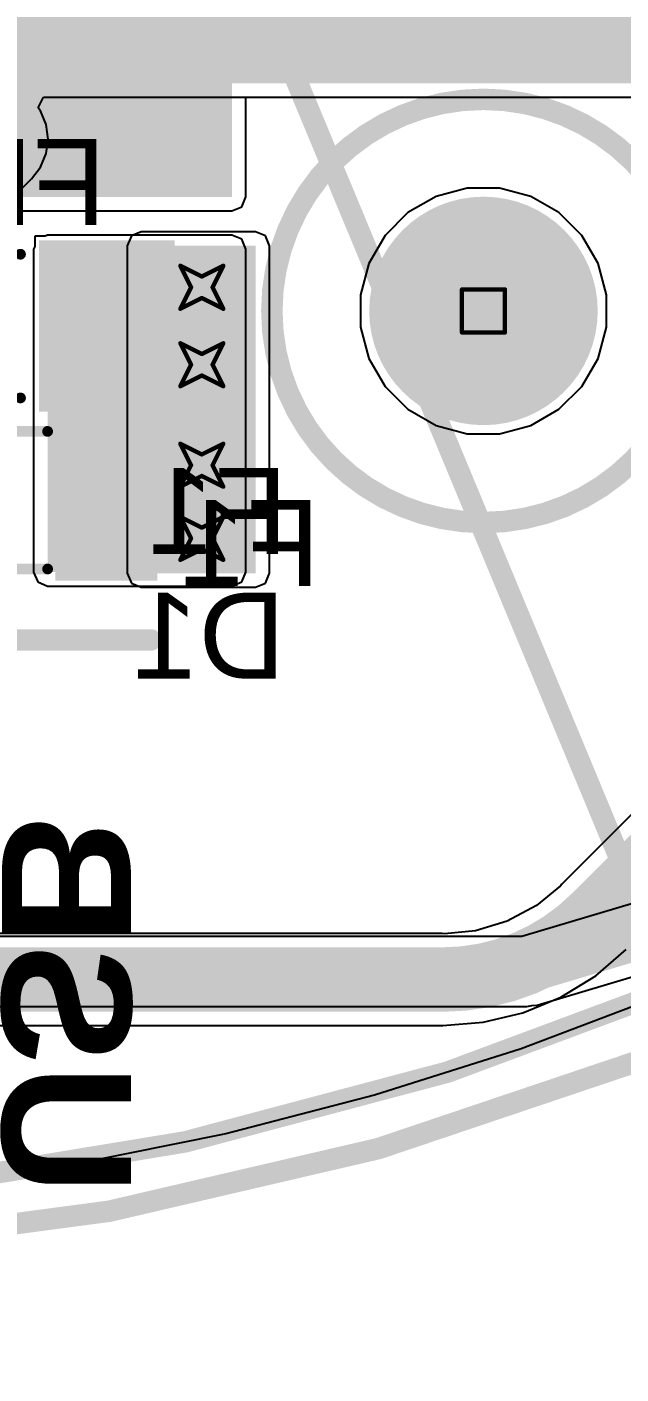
# Model space of a CAD drawing. Header units: inches. Extents: x -0.9 to 13.3, y -2.2 to 2.7.
# Drawn here: x 1.295 to 1.571, y -2.154 to -1.527 of the extents above; entities that cross this region are included whole.
import ezdxf

# ---------------------------------------------------------------- set-up
doc = ezdxf.new("R2010")
doc.units = ezdxf.units.IN
doc.header["$MEASUREMENT"] = 0
for name, color, linetype in [('Board Outline', 216, 'Continuous'), ('Bottom Layer', 5, 'Continuous'), ('Bottom Overlay', 54, 'Continuous'), ('Bottom Paste', 16, 'Continuous'), ('Bottom Solder', 6, 'Continuous'), ('Dimension', 6, 'Continuous'), ('Drill Drawing', 1, 'Continuous'), ('Multi-Layer', 9, 'Continuous'), ('Pad Holes', 156, 'Continuous'), ('Top Layer', 1, 'Continuous'), ('Top Solder', 216, 'Continuous'), ('Via Holes', 16, 'Continuous')]:
    doc.layers.add(name, color=color, linetype=linetype)
doc.styles.add('Arial', font='', dxfattribs={"height": 0.2})
doc.styles.add('Arial_Bold', font='', dxfattribs={"height": 0.2})
doc.styles.get('Arial').set_extended_font_data('Arial')
doc.styles.get('Arial_Bold').set_extended_font_data('Arial', bold=True)

# ---------------------------------------------------------------- blocks, each defined once
blk = doc.blocks.new('IND_1206_B_104')
at = {"layer": 'Bottom Layer'}
for points in [[(-0.0811, 0.03583), (-0.02598, 0.03583), (-0.02598, -0.03583), (-0.0811, -0.03583)], [(0.02598, 0.03583), (0.0811, 0.03583), (0.0811, -0.03583), (0.02598, -0.03583)]]:
    blk.add_hatch(color=5, dxfattribs=at).paths.add_polyline_path(points)
at = {"layer": 'Bottom Paste'}
for points in [[(-0.0811, 0.03583), (-0.02598, 0.03583), (-0.02598, -0.03583), (-0.0811, -0.03583)], [(0.02598, 0.03583), (0.0811, 0.03583), (0.0811, -0.03583), (0.02598, -0.03583)]]:
    blk.add_hatch(color=16, dxfattribs=at).paths.add_polyline_path(points)
at = {"layer": 'Bottom Solder'}
for points in [[(-0.0851, 0.03983), (-0.02198, 0.03983), (-0.02198, -0.03983), (-0.0851, -0.03983)], [(0.02198, 0.03983), (0.0851, 0.03983), (0.0851, -0.03983), (0.02198, -0.03983)]]:
    blk.add_hatch(color=6, dxfattribs=at).paths.add_polyline_path(points)
at = {"layer": 'Bottom Overlay'}
for points in [[(0.01339, 0.03343, 0.005, 0.005, 0), (-0.01339, 0.03343, 0.005, 0.005, 0)], [(0.01339, -0.03343, 0.005, 0.005, 0), (-0.01339, -0.03343, 0.005, 0.005, 0)]]:
    blk.add_lwpolyline(points, format="xyseb", dxfattribs=at)
for points in [[(-0.01464, 0.03343, 0.0025, 0.0025, 1), (-0.01214, 0.03343, 0.0025, 0.0025, 1)], [(0.01214, 0.03343, 0.0025, 0.0025, 1), (0.01464, 0.03343, 0.0025, 0.0025, 1)], [(-0.01464, -0.03343, 0.0025, 0.0025, 1), (-0.01214, -0.03343, 0.0025, 0.0025, 1)], [(0.01214, -0.03343, 0.0025, 0.0025, 1), (0.01464, -0.03343, 0.0025, 0.0025, 1)]]:
    blk.add_lwpolyline(points, format="xyseb", close=True, dxfattribs=at)
blk = doc.blocks.new('F____0805_B_105')
at = {"layer": 'Bottom Layer'}
for points in [[(-0.02362, -0.03346), (-0.06299, -0.03346), (-0.06299, 0.03346), (-0.02362, 0.03346)], [(0.06299, -0.03346), (0.02362, -0.03346), (0.02362, 0.03346), (0.06299, 0.03346)]]:
    blk.add_hatch(color=5, dxfattribs=at).paths.add_polyline_path(points)
at = {"layer": 'Bottom Paste'}
for points in [[(-0.02362, -0.03346), (-0.06299, -0.03346), (-0.06299, 0.03346), (-0.02362, 0.03346)], [(0.06299, -0.03346), (0.02362, -0.03346), (0.02362, 0.03346), (0.06299, 0.03346)]]:
    blk.add_hatch(color=16, dxfattribs=at).paths.add_polyline_path(points)
at = {"layer": 'Bottom Solder'}
for points in [[(-0.01962, -0.03746), (-0.06699, -0.03746), (-0.06699, 0.03746), (-0.01962, 0.03746)], [(0.06699, -0.03746), (0.01962, -0.03746), (0.01962, 0.03746), (0.06699, 0.03746)]]:
    blk.add_hatch(color=6, dxfattribs=at).paths.add_polyline_path(points)
at = {"layer": 'Bottom Overlay'}
for points in [[(-0.016, 0.032, 0.005, 0.005, 0), (0.016, 0.032, 0.005, 0.005, 0)], [(-0.016, -0.032, 0.005, 0.005, 0), (0.016, -0.032, 0.005, 0.005, 0)]]:
    blk.add_lwpolyline(points, format="xyseb", dxfattribs=at)
for points in [[(-0.01725, 0.032, 0.0025, 0.0025, 1), (-0.01475, 0.032, 0.0025, 0.0025, 1)], [(0.01475, 0.032, 0.0025, 0.0025, 1), (0.01725, 0.032, 0.0025, 0.0025, 1)], [(-0.01725, -0.032, 0.0025, 0.0025, 1), (-0.01475, -0.032, 0.0025, 0.0025, 1)], [(0.01475, -0.032, 0.0025, 0.0025, 1), (0.01725, -0.032, 0.0025, 0.0025, 1)]]:
    blk.add_lwpolyline(points, format="xyseb", close=True, dxfattribs=at)
at = {"layer": 'Bottom Overlay', "style": 'Arial', "text_generation_flag": 2}
blk.add_text('F1', height=0.04, dxfattribs=at).set_placement((0.12772, -0.02495))

msp = doc.modelspace()

# ---------------------------------------------------------------- hatches: boundary and pattern name
at = {"layer": 'Bottom Layer'}
for points in [[(1.26105, -1.606), (1.39, -1.606), (1.39, -1.51079), (1.26105, -1.51079)], [(1.26105, -1.55305), (1.72439, -1.55305), (1.72439, -1.51079), (1.26105, -1.51079)], [(1.30426, -1.78051), (1.39, -1.78051), (1.39, -1.63022), (1.30426, -1.63022)]]:
    msp.add_hatch(color=5, dxfattribs=at).paths.add_polyline_path(points)
h = msp.add_hatch(color=5, dxfattribs=at)
edge = h.paths.add_edge_path()
edge.add_arc((1.507, -1.659), 0.05118, 0, 360)
h = msp.add_hatch(color=5, dxfattribs=at)
edge = h.paths.add_edge_path()
edge.add_arc((1.376, -1.648), 0.01181, 0, 360)
h = msp.add_hatch(color=5, dxfattribs=at)
edge = h.paths.add_edge_path()
edge.add_arc((1.376, -1.68404), 0.01181, 0, 360)
h = msp.add_hatch(color=5, dxfattribs=at)
edge = h.paths.add_edge_path()
edge.add_arc((1.376, -1.73076), 0.01181, 0, 360)
h = msp.add_hatch(color=5, dxfattribs=at)
edge = h.paths.add_edge_path()
edge.add_arc((1.376, -1.7648), 0.01181, 0, 360)
at = {"layer": 'Bottom Solder'}
h = msp.add_hatch(color=6, dxfattribs=at)
edge = h.paths.add_edge_path()
edge.add_arc((1.507, -1.659), 0.05315, 0, 360)
at = {"layer": 'Multi-Layer'}
h = msp.add_hatch(color=9, dxfattribs=at)
edge = h.paths.add_edge_path()
edge.add_arc((1.507, -1.659), 0.05118, 0, 360)
at = {"layer": 'Pad Holes'}
h = msp.add_hatch(color=7, dxfattribs=at)
edge = h.paths.add_edge_path()
edge.add_arc((1.507, -1.659), 0.04134, 0, 360)
at = {"layer": 'Top Layer'}
for points in [[(1.07808, -1.55305), (1.64428, -1.55305), (1.64428, -1.49905), (1.07808, -1.49905)], [(1.401, -1.78104), (1.401, -1.62864), (1.34784, -1.62864), (1.34784, -1.78104)]]:
    msp.add_hatch(color=1, dxfattribs=at).paths.add_polyline_path(points)
h = msp.add_hatch(color=1, dxfattribs=at)
edge = h.paths.add_edge_path()
edge.add_arc((1.507, -1.659), 0.05118, 0, 360)
h = msp.add_hatch(color=1, dxfattribs=at)
edge = h.paths.add_edge_path()
edge.add_arc((1.376, -1.648), 0.01181, 0, 360)
h = msp.add_hatch(color=1, dxfattribs=at)
edge = h.paths.add_edge_path()
edge.add_arc((1.376, -1.68404), 0.01181, 0, 360)
h = msp.add_hatch(color=1, dxfattribs=at)
edge = h.paths.add_edge_path()
edge.add_arc((1.376, -1.73076), 0.01181, 0, 360)
h = msp.add_hatch(color=1, dxfattribs=at)
edge = h.paths.add_edge_path()
edge.add_arc((1.376, -1.7648), 0.01181, 0, 360)
at = {"layer": 'Top Solder'}
h = msp.add_hatch(color=216, dxfattribs=at)
edge = h.paths.add_edge_path()
edge.add_arc((1.507, -1.659), 0.05315, 0, 360)
at = {"layer": 'Via Holes'}
h = msp.add_hatch(color=7, dxfattribs=at)
edge = h.paths.add_edge_path()
edge.add_arc((1.376, -1.648), 0.00591, 0, 360)
h = msp.add_hatch(color=7, dxfattribs=at)
edge = h.paths.add_edge_path()
edge.add_arc((1.376, -1.68404), 0.00591, 0, 360)
h = msp.add_hatch(color=7, dxfattribs=at)
edge = h.paths.add_edge_path()
edge.add_arc((1.376, -1.73076), 0.00591, 0, 360)
h = msp.add_hatch(color=7, dxfattribs=at)
edge = h.paths.add_edge_path()
edge.add_arc((1.376, -1.7648), 0.00591, 0, 360)

# ---------------------------------------------------------------- linework, layer by layer
at = {"layer": 'Board Outline'}
msp.add_lwpolyline([(1.99867, 0.21567, 0.01, 0.01, -1.122171), (-0.01159, -1.51329, 0.01, 0.01, 0)], format="xyseb", dxfattribs=at)
for points in [[(1.60543, -1.659, 0.01, 0.01, 1), (1.40857, -1.659, 0.01, 0.01, 1)], [(1.40607, -1.659, 0.005, 0.005, 1), (1.41107, -1.659, 0.005, 0.005, 1)]]:
    msp.add_lwpolyline(points, format="xyseb", close=True, dxfattribs=at)
at = {"layer": 'Bottom Layer'}
for p, q in [((1.39649, -1.606), (1.39649, -1.55954)), ((1.39649, -1.55954), (1.67805, -1.55954)), ((1.49947, -1.60182), (1.48493, -1.60572)), ((1.51453, -1.60182), (1.49947, -1.60182)), ((1.52907, -1.60572), (1.51453, -1.60182)), ((1.39459, -1.61059), (1.39649, -1.606)), ((1.48493, -1.60572), (1.47189, -1.61324)), ((1.54211, -1.61324), (1.52907, -1.60572)), ((1.26105, -1.61249), (1.39, -1.61249)), ((1.39, -1.61249), (1.39459, -1.61059)), ((1.47189, -1.61324), (1.46124, -1.62389)), ((1.55276, -1.62389), (1.54211, -1.61324)), ((1.29826, -1.62903), (1.29777, -1.63022)), ((1.30307, -1.62422), (1.29826, -1.62422)), ((1.29826, -1.62422), (1.29826, -1.62903)), ((1.30426, -1.62373), (1.30307, -1.62422)), ((1.39, -1.62373), (1.30426, -1.62373)), ((1.39459, -1.62563), (1.39, -1.62373)), ((1.39649, -1.63022), (1.39459, -1.62563)), ((1.46124, -1.62389), (1.45372, -1.63693)), ((1.56028, -1.63693), (1.55276, -1.62389)), ((1.29777, -1.63022), (1.29777, -1.78051)), ((1.39649, -1.78051), (1.39649, -1.63022)), ((1.45372, -1.63693), (1.44982, -1.65147)), ((1.83285, -1.6362), (1.54343, -1.92562)), ((1.56418, -1.65147), (1.56028, -1.63693)), ((1.44982, -1.65147), (1.44982, -1.66653)), ((1.56418, -1.66653), (1.56418, -1.65147)), ((1.44982, -1.66653), (1.45372, -1.68107)), ((1.56028, -1.68107), (1.56418, -1.66653)), ((1.45372, -1.68107), (1.46124, -1.69411)), ((1.55276, -1.69411), (1.56028, -1.68107)), ((1.46124, -1.69411), (1.47189, -1.70476)), ((1.54211, -1.70476), (1.55276, -1.69411)), ((1.47189, -1.70476), (1.48493, -1.71228)), ((1.52907, -1.71228), (1.54211, -1.70476)), ((1.48493, -1.71228), (1.49947, -1.71618)), ((1.49947, -1.71618), (1.51453, -1.71618)), ((1.51453, -1.71618), (1.52907, -1.71228)), ((1.29777, -1.78051), (1.29967, -1.7851)), ((1.29967, -1.7851), (1.30426, -1.78701)), ((1.39, -1.78701), (1.39459, -1.7851)), ((1.39459, -1.7851), (1.39649, -1.78051)), ((1.30426, -1.78701), (1.39, -1.78701)), ((1.54287, -1.92645), (1.53168, -1.93563)), ((1.54343, -1.92562), (1.54287, -1.92645)), ((1.53168, -1.93563), (1.51804, -1.94292)), ((1.48786, -1.94864), (0.96142, -1.94864)), ((1.48884, -1.94883), (1.48786, -1.94864)), ((1.50325, -1.94741), (1.48884, -1.94883)), ((1.51804, -1.94292), (1.50325, -1.94741)), ((1.5592, -1.96824), (1.57345, -1.95607)), ((1.54296, -1.97819), (1.5592, -1.96824)), ((1.59136, -1.97683), (1.52449, -2.00221)), ((1.52536, -1.98548), (1.54296, -1.97819)), ((1.50684, -1.98993), (1.52536, -1.98548)), ((0.96142, -1.99146), (1.48786, -1.99146)), ((1.48786, -1.99146), (1.48817, -1.9914)), ((1.48817, -1.9914), (1.50684, -1.98993)), ((1.52449, -2.00221), (1.45635, -2.0239)), ((1.45635, -2.0239), (1.38712, -2.04185)), ((1.38712, -2.04185), (1.31702, -2.05599)), ((1.31702, -2.05599), (1.29173, -2.05967))]:
    msp.add_line(p, q, dxfattribs=at)
for points in [[(1.55857, -1.94076, 0.03, 0.03, 0), (1.84799, -1.65134, 0.03, 0.03, 0)], [(1.33159, -1.66605, 0.04, 0.04, 0), (1.33182, -1.66628, 0.04, 0.04, 0)], [(1.55857, -1.94076, 0.03, 0.03, -0.198912), (1.48786, -1.97005, 0.03, 0.03, 0)], [(0.96142, -1.97005, 0.03, 0.03, 0), (1.48786, -1.97005, 0.03, 0.03, 0)]]:
    msp.add_lwpolyline(points, format="xyseb", dxfattribs=at)
for points in [[(1.32159, -1.66605, 0.02, 0.02, 1), (1.34159, -1.66605, 0.02, 0.02, 1)], [(1.32182, -1.66628, 0.02, 0.02, 1), (1.34182, -1.66628, 0.02, 0.02, 1)], [(1.55107, -1.94076, 0.015, 0.015, 1), (1.56607, -1.94076, 0.015, 0.015, 1)], [(1.55107, -1.94076, 0.015, 0.015, 1), (1.56607, -1.94076, 0.015, 0.015, 1)], [(1.48036, -1.97005, 0.015, 0.015, 1), (1.49536, -1.97005, 0.015, 0.015, 1)], [(1.48036, -1.97005, 0.015, 0.015, 1), (1.49536, -1.97005, 0.015, 0.015, 1)]]:
    msp.add_lwpolyline(points, format="xyseb", close=True, dxfattribs=at)
at = {"layer": 'Bottom Overlay'}
msp.add_lwpolyline([(1.26336, -1.81205, 0.01, 0.01, 0), (1.35228, -1.81205, 0.01, 0.01, 0)], format="xyseb", dxfattribs=at)
msp.add_lwpolyline([(1.34978, -1.81205, 0.005, 0.005, 1), (1.35478, -1.81205, 0.005, 0.005, 1)], format="xyseb", close=True, dxfattribs=at)
at = {"layer": 'Dimension'}
for points in [[(0.04081, 0.0156, 0.01, 0.01, -3.064051), (0.02964, -1.5299, 0.01, 0.01, 0)], [(1.09299, -0.7648, 0.01, 0.01, 0), (1.66799, -2.14857, 0.01, 0.01, 0)]]:
    msp.add_lwpolyline(points, format="xyseb", dxfattribs=at)
at = {"layer": 'Drill Drawing'}
for points in [[(1.366, -1.638, 0.002, 0.002, 0), (1.376, -1.643, 0.002, 0.002, 0)], [(1.366, -1.638, 0.002, 0.002, 0), (1.371, -1.648, 0.002, 0.002, 0)], [(1.376, -1.643, 0.002, 0.002, 0), (1.386, -1.638, 0.002, 0.002, 0)], [(1.381, -1.648, 0.002, 0.002, 0), (1.386, -1.638, 0.002, 0.002, 0)], [(1.366, -1.658, 0.002, 0.002, 0), (1.371, -1.648, 0.002, 0.002, 0)], [(1.381, -1.648, 0.002, 0.002, 0), (1.386, -1.658, 0.002, 0.002, 0)], [(1.497, -1.649, 0.002, 0.002, 0), (1.517, -1.649, 0.002, 0.002, 0)], [(1.497, -1.669, 0.002, 0.002, 0), (1.497, -1.649, 0.002, 0.002, 0)], [(1.517, -1.669, 0.002, 0.002, 0), (1.517, -1.649, 0.002, 0.002, 0)], [(1.366, -1.658, 0.002, 0.002, 0), (1.376, -1.653, 0.002, 0.002, 0)], [(1.376, -1.653, 0.002, 0.002, 0), (1.386, -1.658, 0.002, 0.002, 0)], [(1.366, -1.67404, 0.002, 0.002, 0), (1.376, -1.67904, 0.002, 0.002, 0)], [(1.366, -1.67404, 0.002, 0.002, 0), (1.371, -1.68404, 0.002, 0.002, 0)], [(1.376, -1.67904, 0.002, 0.002, 0), (1.386, -1.67404, 0.002, 0.002, 0)], [(1.381, -1.68404, 0.002, 0.002, 0), (1.386, -1.67404, 0.002, 0.002, 0)], [(1.497, -1.669, 0.002, 0.002, 0), (1.517, -1.669, 0.002, 0.002, 0)], [(1.366, -1.69404, 0.002, 0.002, 0), (1.371, -1.68404, 0.002, 0.002, 0)], [(1.381, -1.68404, 0.002, 0.002, 0), (1.386, -1.69404, 0.002, 0.002, 0)], [(1.366, -1.69404, 0.002, 0.002, 0), (1.376, -1.68904, 0.002, 0.002, 0)], [(1.376, -1.68904, 0.002, 0.002, 0), (1.386, -1.69404, 0.002, 0.002, 0)], [(1.366, -1.72076, 0.002, 0.002, 0), (1.376, -1.72576, 0.002, 0.002, 0)], [(1.366, -1.72076, 0.002, 0.002, 0), (1.371, -1.73076, 0.002, 0.002, 0)], [(1.376, -1.72576, 0.002, 0.002, 0), (1.386, -1.72076, 0.002, 0.002, 0)], [(1.381, -1.73076, 0.002, 0.002, 0), (1.386, -1.72076, 0.002, 0.002, 0)], [(1.366, -1.74076, 0.002, 0.002, 0), (1.371, -1.73076, 0.002, 0.002, 0)], [(1.366, -1.74076, 0.002, 0.002, 0), (1.376, -1.73576, 0.002, 0.002, 0)], [(1.376, -1.73576, 0.002, 0.002, 0), (1.386, -1.74076, 0.002, 0.002, 0)], [(1.381, -1.73076, 0.002, 0.002, 0), (1.386, -1.74076, 0.002, 0.002, 0)], [(1.366, -1.7548, 0.002, 0.002, 0), (1.376, -1.7598, 0.002, 0.002, 0)], [(1.366, -1.7548, 0.002, 0.002, 0), (1.371, -1.7648, 0.002, 0.002, 0)], [(1.376, -1.7598, 0.002, 0.002, 0), (1.386, -1.7548, 0.002, 0.002, 0)], [(1.381, -1.7648, 0.002, 0.002, 0), (1.386, -1.7548, 0.002, 0.002, 0)], [(1.366, -1.7748, 0.002, 0.002, 0), (1.371, -1.7648, 0.002, 0.002, 0)], [(1.381, -1.7648, 0.002, 0.002, 0), (1.386, -1.7748, 0.002, 0.002, 0)], [(1.366, -1.7748, 0.002, 0.002, 0), (1.376, -1.7698, 0.002, 0.002, 0)], [(1.376, -1.7698, 0.002, 0.002, 0), (1.386, -1.7748, 0.002, 0.002, 0)]]:
    msp.add_lwpolyline(points, format="xyseb", dxfattribs=at)
for points in [[(1.3655, -1.638, 0.001, 0.001, 1), (1.3665, -1.638, 0.001, 0.001, 1)], [(1.3655, -1.638, 0.001, 0.001, 1), (1.3665, -1.638, 0.001, 0.001, 1)], [(1.3855, -1.638, 0.001, 0.001, 1), (1.3865, -1.638, 0.001, 0.001, 1)], [(1.3855, -1.638, 0.001, 0.001, 1), (1.3865, -1.638, 0.001, 0.001, 1)], [(1.3705, -1.648, 0.001, 0.001, 1), (1.3715, -1.648, 0.001, 0.001, 1)], [(1.3705, -1.648, 0.001, 0.001, 1), (1.3715, -1.648, 0.001, 0.001, 1)], [(1.3755, -1.643, 0.001, 0.001, 1), (1.3765, -1.643, 0.001, 0.001, 1)], [(1.3755, -1.643, 0.001, 0.001, 1), (1.3765, -1.643, 0.001, 0.001, 1)], [(1.3805, -1.648, 0.001, 0.001, 1), (1.3815, -1.648, 0.001, 0.001, 1)], [(1.3805, -1.648, 0.001, 0.001, 1), (1.3815, -1.648, 0.001, 0.001, 1)], [(1.4965, -1.649, 0.001, 0.001, 1), (1.4975, -1.649, 0.001, 0.001, 1)], [(1.4965, -1.649, 0.001, 0.001, 1), (1.4975, -1.649, 0.001, 0.001, 1)], [(1.5165, -1.649, 0.001, 0.001, 1), (1.5175, -1.649, 0.001, 0.001, 1)], [(1.5165, -1.649, 0.001, 0.001, 1), (1.5175, -1.649, 0.001, 0.001, 1)], [(1.3755, -1.653, 0.001, 0.001, 1), (1.3765, -1.653, 0.001, 0.001, 1)], [(1.3755, -1.653, 0.001, 0.001, 1), (1.3765, -1.653, 0.001, 0.001, 1)], [(1.3655, -1.658, 0.001, 0.001, 1), (1.3665, -1.658, 0.001, 0.001, 1)], [(1.3655, -1.658, 0.001, 0.001, 1), (1.3665, -1.658, 0.001, 0.001, 1)], [(1.3855, -1.658, 0.001, 0.001, 1), (1.3865, -1.658, 0.001, 0.001, 1)], [(1.3855, -1.658, 0.001, 0.001, 1), (1.3865, -1.658, 0.001, 0.001, 1)], [(1.3655, -1.67404, 0.001, 0.001, 1), (1.3665, -1.67404, 0.001, 0.001, 1)], [(1.3655, -1.67404, 0.001, 0.001, 1), (1.3665, -1.67404, 0.001, 0.001, 1)], [(1.3855, -1.67404, 0.001, 0.001, 1), (1.3865, -1.67404, 0.001, 0.001, 1)], [(1.3855, -1.67404, 0.001, 0.001, 1), (1.3865, -1.67404, 0.001, 0.001, 1)], [(1.4965, -1.669, 0.001, 0.001, 1), (1.4975, -1.669, 0.001, 0.001, 1)], [(1.4965, -1.669, 0.001, 0.001, 1), (1.4975, -1.669, 0.001, 0.001, 1)], [(1.5165, -1.669, 0.001, 0.001, 1), (1.5175, -1.669, 0.001, 0.001, 1)], [(1.5165, -1.669, 0.001, 0.001, 1), (1.5175, -1.669, 0.001, 0.001, 1)], [(1.3755, -1.67904, 0.001, 0.001, 1), (1.3765, -1.67904, 0.001, 0.001, 1)], [(1.3755, -1.67904, 0.001, 0.001, 1), (1.3765, -1.67904, 0.001, 0.001, 1)], [(1.3705, -1.68404, 0.001, 0.001, 1), (1.3715, -1.68404, 0.001, 0.001, 1)], [(1.3705, -1.68404, 0.001, 0.001, 1), (1.3715, -1.68404, 0.001, 0.001, 1)], [(1.3805, -1.68404, 0.001, 0.001, 1), (1.3815, -1.68404, 0.001, 0.001, 1)], [(1.3805, -1.68404, 0.001, 0.001, 1), (1.3815, -1.68404, 0.001, 0.001, 1)], [(1.3755, -1.68904, 0.001, 0.001, 1), (1.3765, -1.68904, 0.001, 0.001, 1)], [(1.3755, -1.68904, 0.001, 0.001, 1), (1.3765, -1.68904, 0.001, 0.001, 1)], [(1.3655, -1.69404, 0.001, 0.001, 1), (1.3665, -1.69404, 0.001, 0.001, 1)], [(1.3655, -1.69404, 0.001, 0.001, 1), (1.3665, -1.69404, 0.001, 0.001, 1)], [(1.3855, -1.69404, 0.001, 0.001, 1), (1.3865, -1.69404, 0.001, 0.001, 1)], [(1.3855, -1.69404, 0.001, 0.001, 1), (1.3865, -1.69404, 0.001, 0.001, 1)], [(1.3655, -1.72076, 0.001, 0.001, 1), (1.3665, -1.72076, 0.001, 0.001, 1)], [(1.3655, -1.72076, 0.001, 0.001, 1), (1.3665, -1.72076, 0.001, 0.001, 1)], [(1.3855, -1.72076, 0.001, 0.001, 1), (1.3865, -1.72076, 0.001, 0.001, 1)], [(1.3855, -1.72076, 0.001, 0.001, 1), (1.3865, -1.72076, 0.001, 0.001, 1)], [(1.3755, -1.72576, 0.001, 0.001, 1), (1.3765, -1.72576, 0.001, 0.001, 1)], [(1.3755, -1.72576, 0.001, 0.001, 1), (1.3765, -1.72576, 0.001, 0.001, 1)], [(1.3705, -1.73076, 0.001, 0.001, 1), (1.3715, -1.73076, 0.001, 0.001, 1)], [(1.3705, -1.73076, 0.001, 0.001, 1), (1.3715, -1.73076, 0.001, 0.001, 1)], [(1.3755, -1.73576, 0.001, 0.001, 1), (1.3765, -1.73576, 0.001, 0.001, 1)], [(1.3755, -1.73576, 0.001, 0.001, 1), (1.3765, -1.73576, 0.001, 0.001, 1)], [(1.3805, -1.73076, 0.001, 0.001, 1), (1.3815, -1.73076, 0.001, 0.001, 1)], [(1.3805, -1.73076, 0.001, 0.001, 1), (1.3815, -1.73076, 0.001, 0.001, 1)], [(1.3655, -1.74076, 0.001, 0.001, 1), (1.3665, -1.74076, 0.001, 0.001, 1)], [(1.3655, -1.74076, 0.001, 0.001, 1), (1.3665, -1.74076, 0.001, 0.001, 1)], [(1.3855, -1.74076, 0.001, 0.001, 1), (1.3865, -1.74076, 0.001, 0.001, 1)], [(1.3855, -1.74076, 0.001, 0.001, 1), (1.3865, -1.74076, 0.001, 0.001, 1)], [(1.3655, -1.7548, 0.001, 0.001, 1), (1.3665, -1.7548, 0.001, 0.001, 1)], [(1.3655, -1.7548, 0.001, 0.001, 1), (1.3665, -1.7548, 0.001, 0.001, 1)], [(1.3855, -1.7548, 0.001, 0.001, 1), (1.3865, -1.7548, 0.001, 0.001, 1)], [(1.3855, -1.7548, 0.001, 0.001, 1), (1.3865, -1.7548, 0.001, 0.001, 1)], [(1.3755, -1.7598, 0.001, 0.001, 1), (1.3765, -1.7598, 0.001, 0.001, 1)], [(1.3755, -1.7598, 0.001, 0.001, 1), (1.3765, -1.7598, 0.001, 0.001, 1)], [(1.3705, -1.7648, 0.001, 0.001, 1), (1.3715, -1.7648, 0.001, 0.001, 1)], [(1.3705, -1.7648, 0.001, 0.001, 1), (1.3715, -1.7648, 0.001, 0.001, 1)], [(1.3805, -1.7648, 0.001, 0.001, 1), (1.3815, -1.7648, 0.001, 0.001, 1)], [(1.3805, -1.7648, 0.001, 0.001, 1), (1.3815, -1.7648, 0.001, 0.001, 1)], [(1.3755, -1.7698, 0.001, 0.001, 1), (1.3765, -1.7698, 0.001, 0.001, 1)], [(1.3755, -1.7698, 0.001, 0.001, 1), (1.3765, -1.7698, 0.001, 0.001, 1)], [(1.3655, -1.7748, 0.001, 0.001, 1), (1.3665, -1.7748, 0.001, 0.001, 1)], [(1.3655, -1.7748, 0.001, 0.001, 1), (1.3665, -1.7748, 0.001, 0.001, 1)], [(1.3855, -1.7748, 0.001, 0.001, 1), (1.3865, -1.7748, 0.001, 0.001, 1)], [(1.3855, -1.7748, 0.001, 0.001, 1), (1.3865, -1.7748, 0.001, 0.001, 1)]]:
    msp.add_lwpolyline(points, format="xyseb", close=True, dxfattribs=at)
at = {"layer": 'Top Layer'}
for p, q in [((1.29992, -1.56454), (1.30239, -1.55954)), ((1.30239, -1.55954), (1.64428, -1.55954)), ((1.30099, -1.56593), (1.29992, -1.56454)), ((1.30361, -1.57226), (1.30099, -1.56593)), ((1.3045, -1.57905), (1.30361, -1.57226)), ((1.30361, -1.58583), (1.3045, -1.57905)), ((1.30099, -1.59216), (1.30361, -1.58583)), ((1.13711, -1.75731), (1.29682, -1.59759)), ((1.29682, -1.59759), (1.30099, -1.59216)), ((1.49947, -1.60182), (1.48493, -1.60572)), ((1.51453, -1.60182), (1.49947, -1.60182)), ((1.52907, -1.60572), (1.51453, -1.60182)), ((1.48493, -1.60572), (1.47189, -1.61324)), ((1.54211, -1.61324), (1.52907, -1.60572)), ((1.47189, -1.61324), (1.46124, -1.62389)), ((1.55276, -1.62389), (1.54211, -1.61324)), ((1.34784, -1.62215), (1.34324, -1.62405)), ((1.401, -1.62215), (1.34784, -1.62215)), ((1.40559, -1.62405), (1.401, -1.62215)), ((1.34324, -1.62405), (1.34134, -1.62864)), ((1.34134, -1.62864), (1.34134, -1.78104)), ((1.40749, -1.62864), (1.40559, -1.62405)), ((1.40749, -1.78104), (1.40749, -1.62864)), ((1.46124, -1.62389), (1.45372, -1.63693)), ((1.56028, -1.63693), (1.55276, -1.62389)), ((1.45372, -1.63693), (1.44982, -1.65147)), ((1.56418, -1.65147), (1.56028, -1.63693)), ((1.44982, -1.65147), (1.44982, -1.66653)), ((1.56418, -1.66653), (1.56418, -1.65147)), ((1.44982, -1.66653), (1.45372, -1.68107)), ((1.56028, -1.68107), (1.56418, -1.66653)), ((1.45372, -1.68107), (1.46124, -1.69411)), ((1.55276, -1.69411), (1.56028, -1.68107)), ((1.46124, -1.69411), (1.47189, -1.70476)), ((1.54211, -1.70476), (1.55276, -1.69411)), ((1.47189, -1.70476), (1.48493, -1.71228)), ((1.52907, -1.71228), (1.54211, -1.70476)), ((1.48493, -1.71228), (1.49947, -1.71618)), ((1.49947, -1.71618), (1.51453, -1.71618)), ((1.51453, -1.71618), (1.52907, -1.71228)), ((1.34134, -1.78104), (1.34324, -1.78563)), ((1.34324, -1.78563), (1.34784, -1.78753)), ((1.401, -1.78753), (1.40559, -1.78563)), ((1.40559, -1.78563), (1.40749, -1.78104)), ((1.34784, -1.78753), (1.401, -1.78753)), ((1.57744, -1.93431), (1.52487, -1.95001)), ((1.52487, -1.95001), (0.94798, -1.95001)), ((1.53192, -1.98196), (1.58678, -1.96557)), ((1.59136, -1.97683), (1.52449, -2.00221)), ((0.94798, -1.98264), (1.52725, -1.98264)), ((1.52725, -1.98264), (1.52957, -1.98218)), ((1.52957, -1.98218), (1.53192, -1.98196)), ((1.52449, -2.00221), (1.45635, -2.0239)), ((1.45635, -2.0239), (1.38712, -2.04185)), ((1.38712, -2.04185), (1.31702, -2.05599)), ((1.31702, -2.05599), (1.29173, -2.05967))]:
    msp.add_line(p, q, dxfattribs=at)
for points in [[(1.11454, -1.74279, 0.04, 0.04, 0), (1.27828, -1.57905, 0.04, 0.04, 0)], [(1.52725, -1.96632, 0.02, 0.02, 0), (1.58211, -1.94994, 0.02, 0.02, 0)], [(0.94798, -1.96632, 0.02, 0.02, 0), (1.52725, -1.96632, 0.02, 0.02, 0)]]:
    msp.add_lwpolyline(points, format="xyseb", dxfattribs=at)
for points in [[(1.26828, -1.57905, 0.02, 0.02, 1), (1.28828, -1.57905, 0.02, 0.02, 1)], [(1.52225, -1.96632, 0.01, 0.01, 1), (1.53225, -1.96632, 0.01, 0.01, 1)], [(1.52225, -1.96632, 0.01, 0.01, 1), (1.53225, -1.96632, 0.01, 0.01, 1)]]:
    msp.add_lwpolyline(points, format="xyseb", close=True, dxfattribs=at)

# ---------------------------------------------------------------- block references
at = {"rotation": 180}
msp.add_blockref('IND_1206_B_104', (1.27828, -1.66605), dxfattribs=at)
msp.add_blockref('F____0805_B_105', (1.28828, -1.74705))

# ---------------------------------------------------------------- texts
at = {"layer": 'Bottom Overlay', "style": 'Arial', "text_generation_flag": 2}
for s, p in [('FB7', (1.33159, -1.61899)), ('F1', (1.431, -1.78699)), ('D1', (1.41494, -1.83004))]:
    msp.add_text(s, height=0.04, dxfattribs=at).set_placement(p)
at = {"layer": 'Bottom Overlay', "style": 'Arial_Bold', "text_generation_flag": 2}
msp.add_text('USB', height=0.06, rotation=270, dxfattribs=at).set_placement((1.28306, -2.07005))

doc.saveas('drawing.dxf')
